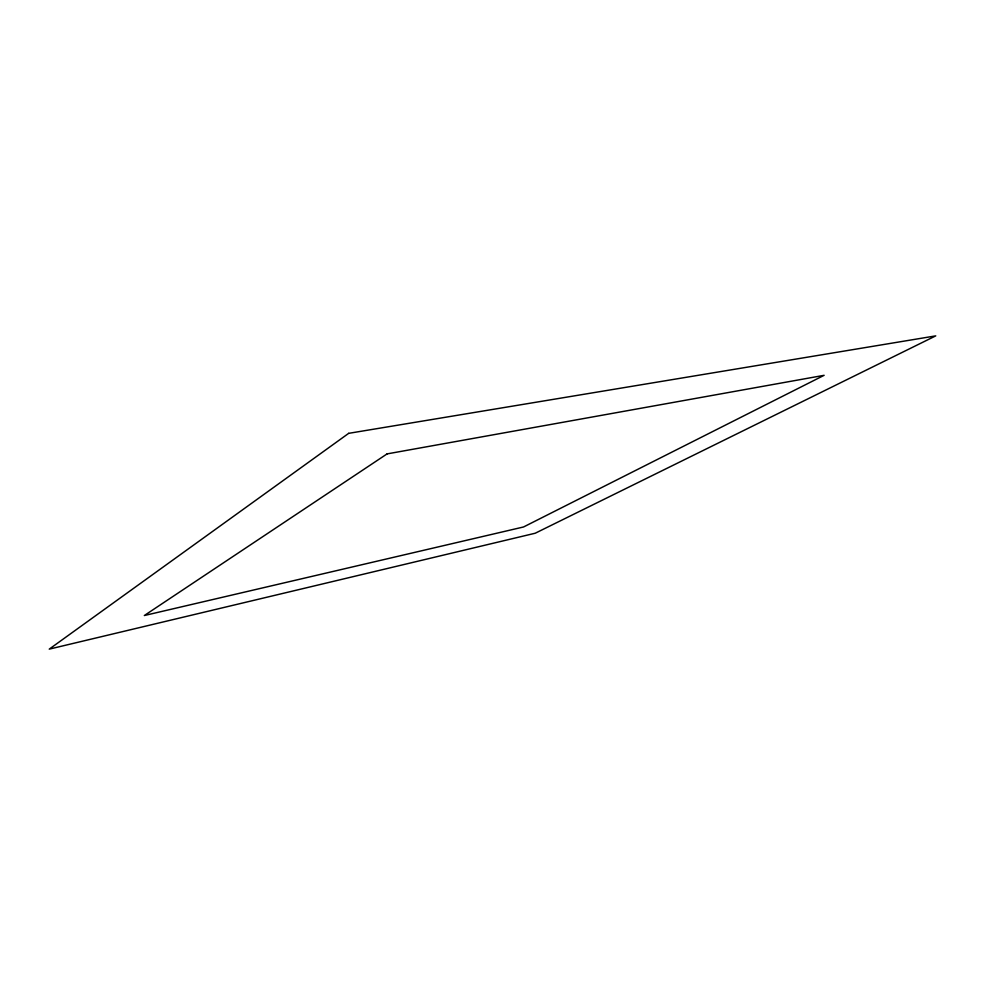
<?xml version="1.0" encoding="UTF-8"?>
<svg xmlns="http://www.w3.org/2000/svg" width="985" height="985" viewBox="0 0 985 985"><rect width="100%" height="100%" fill="white"/><g stroke="black" fill="none" stroke-linecap="round" stroke-linejoin="round"><path stroke-width="1.48" d="M348.69 433.338L49.25 649.127L535.212 533.23L935.75 335.873L348.69 433.338M387.08 453.9L144.327 615.526L523.54 526.975L824.137 375.31L387.08 453.9"/></g></svg>
